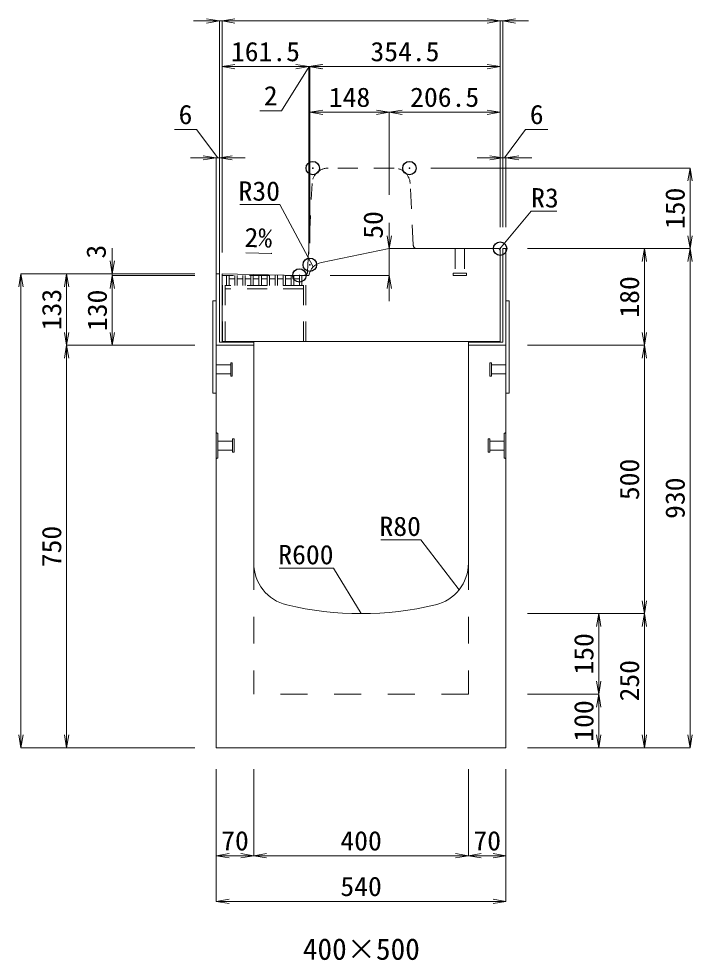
# Model space of a CAD drawing. Units: millimetres at full size. Extents: x -1809 to 57027, y -20349 to 17321.
# Drawn here: x 40180 to 41435, y 7398 to 9152 of the extents above; entities that cross this region are included whole.
import ezdxf
from ezdxf.enums import TextEntityAlignment as Align

# ---------------------------------------------------------------- set-up
doc = ezdxf.new("R2010")
doc.units = ezdxf.units.MM
doc.header["$LTSCALE"] = 50
doc.header["$PDMODE"] = 32
doc.header["$PDSIZE"] = 25
doc.linetypes.add('USER1', pattern=[2, 1, -1])
doc.linetypes.add('USER2', pattern=[1.35, 0.75, -0.6])
for name, color, linetype, lineweight in [('インサート', 3, 'USER2', 9), ('グレーチング', 7, 'USER2', 5), ('受枠', 3, 'Continuous', 5), ('寸法線', 7, 'Continuous', 13), ('引出線', 4, 'Continuous', 13), ('本体', 2, 'Continuous', 13)]:
    doc.layers.add(name, color=color, linetype=linetype, lineweight=lineweight)
doc.layers.add('作業エリア', color=11, linetype='Continuous')
doc.layers.add('文字', color=7, linetype='Continuous')
doc.styles.add('ＭＳ 明朝', font='')
doc.styles.get('ＭＳ 明朝').set_extended_font_data('MS Mincho')

# ---------------------------------------------------------------- blocks, each defined once
blk = doc.blocks.new('open_arrow')
at = {"color": 0, "linetype": 'Continuous', "lineweight": -2}
blk.add_lwpolyline([(7.5, 1.25), (0, 0), (7.5, -1.25)], dxfattribs=at)

msp = doc.modelspace()

# ---------------------------------------------------------------- linework, layer by layer
at = {"layer": 'インサート'}
for p, q in [((40993.74, 8723.69), (40993.74, 8677.69)), ((40993.74, 8723.69), (41010.74, 8723.69)), ((41010.74, 8723.69), (41010.74, 8677.69)), ((40989.74, 8673.69), (40989.74, 8677.69)), ((40989.74, 8677.69), (41014.74, 8677.69)), ((40989.74, 8673.69), (41014.74, 8673.69)), ((41014.74, 8677.69), (41014.74, 8673.69)), ((40548.24, 8507.19), (40575.24, 8507.19)), ((40548.24, 8507.19), (40548.24, 8490.19)), ((40578.24, 8511.19), (40575.24, 8511.19)), ((40575.24, 8511.19), (40575.24, 8486.19)), ((40578.24, 8486.19), (40578.24, 8511.19)), ((41058.24, 8511.19), (41061.24, 8511.19)), ((41058.24, 8486.19), (41058.24, 8511.19)), ((41061.24, 8511.19), (41061.24, 8486.19)), ((41088.24, 8507.19), (41061.24, 8507.19)), ((41088.24, 8507.19), (41088.24, 8490.19)), ((40548.24, 8490.19), (40575.24, 8490.19)), ((41088.24, 8490.19), (41061.24, 8490.19)), ((40575.24, 8486.19), (40578.24, 8486.19)), ((41061.24, 8486.19), (41058.24, 8486.19)), ((40581.44, 8369.19), (40578.44, 8369.19)), ((40578.44, 8369.19), (40578.44, 8344.19)), ((40581.44, 8344.19), (40581.44, 8369.19)), ((41055.04, 8369.19), (41058.04, 8369.19)), ((41055.04, 8344.19), (41055.04, 8369.19)), ((41058.04, 8369.19), (41058.04, 8344.19)), ((40551.44, 8365.19), (40578.44, 8365.19)), ((40551.44, 8365.19), (40551.44, 8348.19)), ((40551.44, 8348.19), (40578.44, 8348.19)), ((41085.04, 8365.19), (41058.04, 8365.19)), ((41085.04, 8348.19), (41058.04, 8348.19)), ((41085.04, 8365.19), (41085.04, 8348.19)), ((40578.44, 8344.19), (40581.44, 8344.19)), ((41058.04, 8344.19), (41055.04, 8344.19))]:
    msp.add_line(p, q, dxfattribs=at)
at = {"layer": 'グレーチング'}
for p, q in [((40560.24, 8550.69), (40560.24, 8673.69)), ((40715.24, 8673.69), (40560.24, 8673.69)), ((40564.74, 8550.69), (40564.74, 8673.69)), ((40567.74, 8654.69), (40567.74, 8673.69)), ((40572.24, 8654.69), (40572.24, 8673.69)), ((40582.8, 8667.69), (40572.24, 8667.69)), ((40582.8, 8654.69), (40582.8, 8673.69)), ((40587.3, 8654.69), (40587.3, 8673.69)), ((40597.85, 8667.69), (40587.3, 8667.69)), ((40597.85, 8654.69), (40597.85, 8673.69)), ((40602.35, 8654.69), (40602.35, 8673.69)), ((40612.91, 8667.69), (40602.35, 8667.69)), ((40612.91, 8654.69), (40612.91, 8673.69)), ((40617.41, 8654.69), (40617.41, 8673.69)), ((40627.96, 8667.69), (40617.41, 8667.69)), ((40627.96, 8654.69), (40627.96, 8673.69)), ((40632.46, 8654.69), (40632.46, 8673.69)), ((40643.02, 8667.69), (40632.46, 8667.69)), ((40643.02, 8654.69), (40643.02, 8673.69)), ((40647.52, 8654.69), (40647.52, 8673.69)), ((40658.07, 8667.69), (40647.52, 8667.69)), ((40658.07, 8654.69), (40658.07, 8673.69)), ((40662.57, 8654.69), (40662.57, 8673.69)), ((40673.13, 8667.69), (40662.57, 8667.69)), ((40673.13, 8654.69), (40673.13, 8673.69)), ((40677.63, 8654.69), (40677.63, 8673.69)), ((40688.19, 8667.69), (40677.63, 8667.69)), ((40688.19, 8654.69), (40688.19, 8673.69)), ((40692.69, 8654.69), (40692.69, 8673.69)), ((40703.24, 8667.69), (40692.69, 8667.69)), ((40703.24, 8654.69), (40703.24, 8673.69)), ((40707.74, 8654.69), (40707.74, 8673.69)), ((40710.74, 8550.69), (40710.74, 8673.69)), ((40715.24, 8550.69), (40715.24, 8673.69)), ((40710.74, 8654.69), (40564.74, 8654.69)), ((40710.74, 8648.69), (40564.74, 8648.69))]:
    msp.add_line(p, q, dxfattribs=at)
at = {"layer": '作業エリア'}
for p in [(40728.24, 8873.69), (40908.24, 8873.69), (41077.24, 8723.69), (40722.74, 8693.69), (40703.24, 8673.69)]:
    msp.add_point(p, dxfattribs=at)
at = {"layer": '受枠'}
for p, q in [((41082.24, 8723.69), (41088.24, 8723.69)), ((41082.24, 8549.69), (41082.24, 8723.69)), ((41088.24, 8454.69), (41088.24, 8723.69)), ((40554.24, 8676.69), (40548.24, 8676.69)), ((40548.24, 8454.69), (40548.24, 8676.69)), ((40554.24, 8549.69), (40554.24, 8676.69)), ((40548.24, 8626.69), (40542.24, 8626.69)), ((40542.24, 8454.69), (40542.24, 8626.69)), ((41088.24, 8626.69), (41094.24, 8626.69)), ((41094.24, 8454.69), (41094.24, 8626.69)), ((40618.24, 8543.69), (40548.24, 8543.69)), ((40618.24, 8549.69), (40554.24, 8549.69)), ((40618.24, 8543.69), (40618.24, 8549.69)), ((41018.24, 8549.69), (41082.24, 8549.69)), ((41018.24, 8543.69), (41018.24, 8549.69)), ((41018.24, 8543.69), (41088.24, 8543.69)), ((40548.24, 8454.69), (40542.24, 8454.69)), ((41088.24, 8454.69), (41094.24, 8454.69))]:
    msp.add_line(p, q, dxfattribs=at)
at = {"layer": '寸法線'}
for p, q in [((40607.24, 9147.81), (40506.24, 9147.81)), ((40554.24, 8716.69), (40554.24, 9147.81)), ((41077.24, 9147.81), (40559.24, 9147.81)), ((40559.24, 8716.48), (40559.24, 9147.81)), ((40559.24, 8716.48), (40559.24, 9147.81)), ((41029.24, 9147.81), (41130.24, 9147.81)), ((41077.24, 8763.69), (41077.24, 9147.81)), ((41077.24, 8763.69), (41077.24, 9147.81)), ((41082.24, 8763.69), (41082.24, 9147.81)), ((40768.81, 9062.81), (40559.24, 9062.81)), ((40559.24, 8716.48), (40559.24, 9062.81)), ((40721.78, 9062.81), (40670.03, 8980.58)), ((40770.74, 9062.81), (40672.81, 9062.81)), ((40720.81, 8713.69), (40720.81, 9062.81)), ((40720.81, 8713.69), (40720.81, 9062.81)), ((41077.24, 9062.81), (40722.74, 9062.81)), ((40722.74, 8733.69), (40722.74, 9062.81)), ((40722.74, 8733.69), (40722.74, 9062.81)), ((41077.24, 8763.69), (41077.24, 9062.81)), ((40670.03, 8980.58), (40629.66, 8980.58)), ((40722.74, 8977.81), (40870.74, 8977.81)), ((40722.74, 8793.69), (40722.74, 8977.81)), ((40870.74, 8823.69), (40870.74, 8977.81)), ((40870.74, 8977.81), (41077.24, 8977.81)), ((40870.74, 8823.69), (40870.74, 8977.81)), ((41077.24, 8823.69), (41077.24, 8977.81)), ((40511.6, 8945.61), (40470.41, 8945.61)), ((40551.24, 8892.81), (40511.6, 8945.61)), ((41085.24, 8892.81), (41124.88, 8945.61)), ((41124.88, 8945.61), (41166.07, 8945.61)), ((40602.24, 8892.81), (40500.24, 8892.81)), ((40548.24, 8631.69), (40548.24, 8892.81)), ((40554.24, 8631.69), (40554.24, 8892.81)), ((41034.24, 8892.81), (41136.24, 8892.81)), ((41082.24, 8763.69), (41082.24, 8892.81)), ((41088.24, 8763.69), (41088.24, 8892.81)), ((40948.24, 8873.69), (41431.18, 8873.69)), ((41431.18, 8873.69), (41431.18, 8723.69)), ((40870.74, 8771.69), (40870.74, 8625.69)), ((40354.46, 8724.69), (40354.46, 8625.69)), ((41128.24, 8723.69), (41346.18, 8723.69)), ((41128.24, 8723.69), (41431.18, 8723.69)), ((41128.24, 8723.69), (41431.18, 8723.69)), ((41346.18, 8723.69), (41346.18, 8543.69)), ((41431.18, 7793.69), (41431.18, 8723.69)), ((40184.46, 8676.69), (40184.46, 7793.69)), ((40508.24, 8676.69), (40184.46, 8676.69)), ((40269.46, 8676.69), (40269.46, 8543.69)), ((40508.24, 8676.69), (40269.46, 8676.69)), ((40508.24, 8676.69), (40354.46, 8676.69)), ((40508.24, 8673.69), (40354.46, 8673.69)), ((40354.46, 8673.69), (40354.46, 8543.69)), ((40508.24, 8673.69), (40354.46, 8673.69)), ((40760.81, 8673.69), (40870.74, 8673.69)), ((40508.24, 8543.69), (40269.46, 8543.69)), ((40269.46, 8543.69), (40269.46, 7793.69)), ((40508.24, 8543.69), (40269.46, 8543.69)), ((40508.24, 8543.69), (40354.46, 8543.69)), ((41128.24, 8543.69), (41346.18, 8543.69)), ((41128.24, 8543.69), (41346.18, 8543.69)), ((41346.18, 8543.69), (41346.18, 8043.69)), ((41128.24, 8043.69), (41346.18, 8043.69)), ((41128.24, 8043.69), (41261.18, 8043.69)), ((41128.24, 8043.69), (41346.18, 8043.69)), ((41261.18, 8043.69), (41261.18, 7893.69)), ((41346.18, 7793.69), (41346.18, 8043.69)), ((41128.24, 7893.69), (41261.18, 7893.69)), ((41128.24, 7893.69), (41261.18, 7893.69)), ((41261.18, 7893.69), (41261.18, 7793.69)), ((40508.24, 7793.69), (40184.46, 7793.69)), ((40508.24, 7793.69), (40269.46, 7793.69)), ((41128.24, 7793.69), (41261.18, 7793.69)), ((41128.24, 7793.69), (41346.18, 7793.69)), ((41128.24, 7793.69), (41431.18, 7793.69)), ((40548.24, 7753.69), (40548.24, 7592.54)), ((40548.24, 7753.69), (40548.24, 7507.54)), ((40618.24, 7753.69), (40618.24, 7592.54)), ((40618.24, 7753.69), (40618.24, 7592.54)), ((41018.24, 7753.69), (41018.24, 7592.54)), ((41018.24, 7753.69), (41018.24, 7592.54)), ((41088.24, 7753.69), (41088.24, 7592.54)), ((41088.24, 7753.69), (41088.24, 7507.54)), ((40618.24, 7592.54), (40548.24, 7592.54)), ((41018.24, 7592.54), (40618.24, 7592.54)), ((41088.24, 7592.54), (41018.24, 7592.54)), ((41088.24, 7507.54), (40548.24, 7507.54))]:
    msp.add_line(p, q, dxfattribs=at)
at = {"layer": '引出線'}
for points in [[(40728.84, 8689.55), (40667.12, 8805.85), (40592.45, 8805.85)], [(41076.36, 8722.81), (41135.09, 8793.18), (41182.81, 8793.18)], [(40651.91, 8714.86), (40603.17, 8715.84), (40651.91, 8714.86)], [(41001, 8088.11), (40929.74, 8181.22), (40855.07, 8181.22)], [(40818.24, 8043.69), (40766.88, 8128.44), (40665.87, 8128.44)]]:
    msp.add_lwpolyline(points, dxfattribs=at)
at = {"layer": '本体', "linetype": 'USER2', "lineweight": 9}
for p, q in [((40879.7, 8873.69), (40756.78, 8873.69)), ((40718.57, 8680.34), (40726.82, 8845.19)), ((40915.41, 8730.34), (40909.67, 8845.19))]:
    msp.add_line(p, q, dxfattribs=at)
at = {"layer": '本体'}
for p, q in [((40870.74, 8723.69), (40744.43, 8698.09)), ((41074.24, 8723.69), (40870.74, 8723.69)), ((41077.24, 8550.69), (41077.24, 8720.69)), ((40559.24, 8550.69), (40559.24, 8676.48)), ((40559.24, 8676.48), (40703.24, 8673.69)), ((40703.24, 8673.69), (40720.81, 8673.69)), ((40548.24, 7793.69), (40548.24, 8543.69)), ((40548.24, 8543.69), (40618.24, 8543.69)), ((41077.24, 8550.69), (40559.24, 8550.69)), ((40618.24, 8137.73), (40618.24, 8543.69)), ((41018.24, 8543.69), (41018.24, 8137.73)), ((41018.24, 8543.69), (41088.24, 8543.69)), ((41088.24, 8543.69), (41088.24, 7793.69)), ((41088.24, 7793.69), (40548.24, 7793.69))]:
    msp.add_line(p, q, dxfattribs=at)
at = {"layer": '本体', "lineweight": 9}
for p, q in [((40548.24, 8381.19), (40551.44, 8379.19)), ((40551.44, 8379.19), (40551.44, 8334.19)), ((41088.24, 8381.19), (41085.04, 8379.19)), ((41085.04, 8379.19), (41085.04, 8334.19)), ((40551.44, 8334.19), (40548.24, 8332.19)), ((41085.04, 8334.19), (41088.24, 8332.19))]:
    msp.add_line(p, q, dxfattribs=at)
at = {"layer": '本体', "linetype": 'USER1', "lineweight": 15}
for p, q in [((40618.24, 8137.73), (40618.24, 7893.69)), ((41018.24, 8137.73), (41018.24, 7893.69)), ((41018.24, 7893.69), (40618.24, 7893.69))]:
    msp.add_line(p, q, dxfattribs=at)
at = {"layer": '本体', "linetype": 'USER2', "lineweight": 9}
for centre, radius, start, end in [((40756.78, 8843.69), 30, 90, 177.13759), ((40879.7, 8843.69), 30, 2.86241, 90), ((40922.4, 8730.69), 7, 182.86241, 270), ((40711.58, 8680.69), 7, 270, 357.13759)]:
    msp.add_arc(centre, radius, start, end, dxfattribs=at)
at = {"layer": '本体'}
for centre, radius, start, end in [((41074.24, 8720.69), 3, 0, 90), ((40750.39, 8668.69), 30, 101.45875, 170.39512), ((40698.24, 8137.73), 80, 180, 256.65764), ((40938.24, 8137.73), 80, 283.34236, 0), ((40818.24, 8643.69), 600, 256.65764, 283.34236)]:
    msp.add_arc(centre, radius, start, end, dxfattribs=at)

# ---------------------------------------------------------------- block references
at = {"layer": '寸法線', "xscale": 3.2, "yscale": 3.2}
for p, rotation in [((40554.24, 9147.81), 180), ((41077.24, 9147.81), 180), ((41077.24, 9147.81), 180), ((40720.81, 9062.81), 180), ((41077.24, 9062.81), 180), ((40870.74, 8977.81), 180), ((41077.24, 8977.81), 180), ((40548.24, 8892.81), 180), ((41082.24, 8892.81), 180), ((41431.18, 8873.69), 270), ((40870.74, 8723.69), 90), ((41431.18, 8723.69), 90), ((41346.18, 8723.69), 270), ((41431.18, 8723.69), 270), ((40354.46, 8676.69), 90), ((40184.46, 8676.69), 270), ((40269.46, 8676.69), 270), ((40354.46, 8673.69), 270), ((40354.46, 8673.69), 270), ((40870.74, 8673.69), 270), ((40269.46, 8543.69), 90), ((40354.46, 8543.69), 90), ((41346.18, 8543.69), 90), ((40269.46, 8543.69), 270), ((41346.18, 8543.69), 270), ((41346.18, 8043.69), 90), ((41261.18, 8043.69), 270), ((41346.18, 8043.69), 270), ((41261.18, 7893.69), 90), ((41261.18, 7893.69), 270), ((40184.46, 7793.69), 90), ((40269.46, 7793.69), 90), ((41261.18, 7793.69), 90), ((41346.18, 7793.69), 90), ((41431.18, 7793.69), 90), ((40618.24, 7592.54), 180), ((41018.24, 7592.54), 180), ((41088.24, 7592.54), 180), ((41088.24, 7507.54), 180)]:
    msp.add_blockref('open_arrow', p, dxfattribs=dict(at, rotation=rotation))
for p in [(40559.24, 9147.81), (40559.24, 9147.81), (41082.24, 9147.81), (40559.24, 9062.81), (40720.81, 9062.81), (40722.74, 9062.81), (40722.74, 9062.81), (40722.74, 8977.81), (40870.74, 8977.81), (40554.24, 8892.81), (41088.24, 8892.81), (40548.24, 7592.54), (40618.24, 7592.54), (41018.24, 7592.54), (40548.24, 7507.54)]:
    msp.add_blockref('open_arrow', p, dxfattribs=at)
at = {"layer": '引出線'}
for p, xscale, yscale, rotation in [((41076.36, 8722.81), 0.16, 0.16, 50.2), ((40651.91, 8714.86), 0.16, 0.16, 178.9), ((40728.84, 8689.55), 0.16, 0.16, 118), ((41001, 8088.11), 0.133, 0.133, 127.4), ((40818.24, 8043.69), 0.133, 0.133, 121.2)]:
    msp.add_blockref('open_arrow', p, dxfattribs=dict(at, xscale=xscale, yscale=yscale, rotation=rotation))

# ---------------------------------------------------------------- texts
at = {"layer": '寸法線', "style": 'ＭＳ 明朝', "width": 1.05}
for s, p in [('161.5', (40640.03, 9090.81)), ('354.5', (40899.99, 9090.81)), ('2', (40649.84, 9008.58)), ('148', (40796.74, 9005.81)), ('206.5', (40973.99, 9005.81)), ('6', (40491.01, 8973.61)), ('6', (41145.47, 8973.61)), ('70', (40583.24, 7620.54)), ('400', (40818.24, 7620.54)), ('70', (41053.24, 7620.54)), ('540', (40818.24, 7535.54))]:
    msp.add_text(s, height=36.03, dxfattribs=at).set_placement(p, align=Align.MIDDLE_CENTER)
for s, p in [('150', (41403.18, 8798.69)), ('50', (40840.74, 8767.75)), ('3', (40324.46, 8718.02)), ('180', (41318.18, 8633.69)), ('133', (40241.46, 8610.19)), ('130', (40326.46, 8608.69)), ('500', (41318.18, 8293.69)), ('930', (41403.18, 8258.69)), ('750', (40241.46, 8168.69)), ('150', (41233.18, 7968.69)), ('250', (41318.18, 7918.69)), ('100', (41233.18, 7843.69))]:
    msp.add_text(s, height=36.03, rotation=90, dxfattribs=at).set_placement(p, align=Align.MIDDLE_CENTER)
at = {"layer": '引出線', "style": 'ＭＳ 明朝', "width": 1.05}
for s, p in [('R30', (40667.12, 8849.05)), ('R80', (40929.74, 8224.42)), ('R600', (40766.88, 8171.64))]:
    msp.add_text(s, height=36.03, dxfattribs=at).set_placement(p, align=Align.TOP_RIGHT)
msp.add_text('R3', height=36.03, dxfattribs=at).set_placement((41135.09, 8836.38), align=Align.TOP_LEFT)
msp.add_text('2%', height=36.03, rotation=358.854, dxfattribs=at).set_placement((40652.85, 8761.76), align=Align.TOP_RIGHT)
at = {"layer": '文字', "style": 'ＭＳ 明朝'}
msp.add_text('400×500', height=40.03, dxfattribs=at).set_placement((40818.72, 7418.72), align=Align.MIDDLE_CENTER)

doc.saveas('drawing.dxf')
